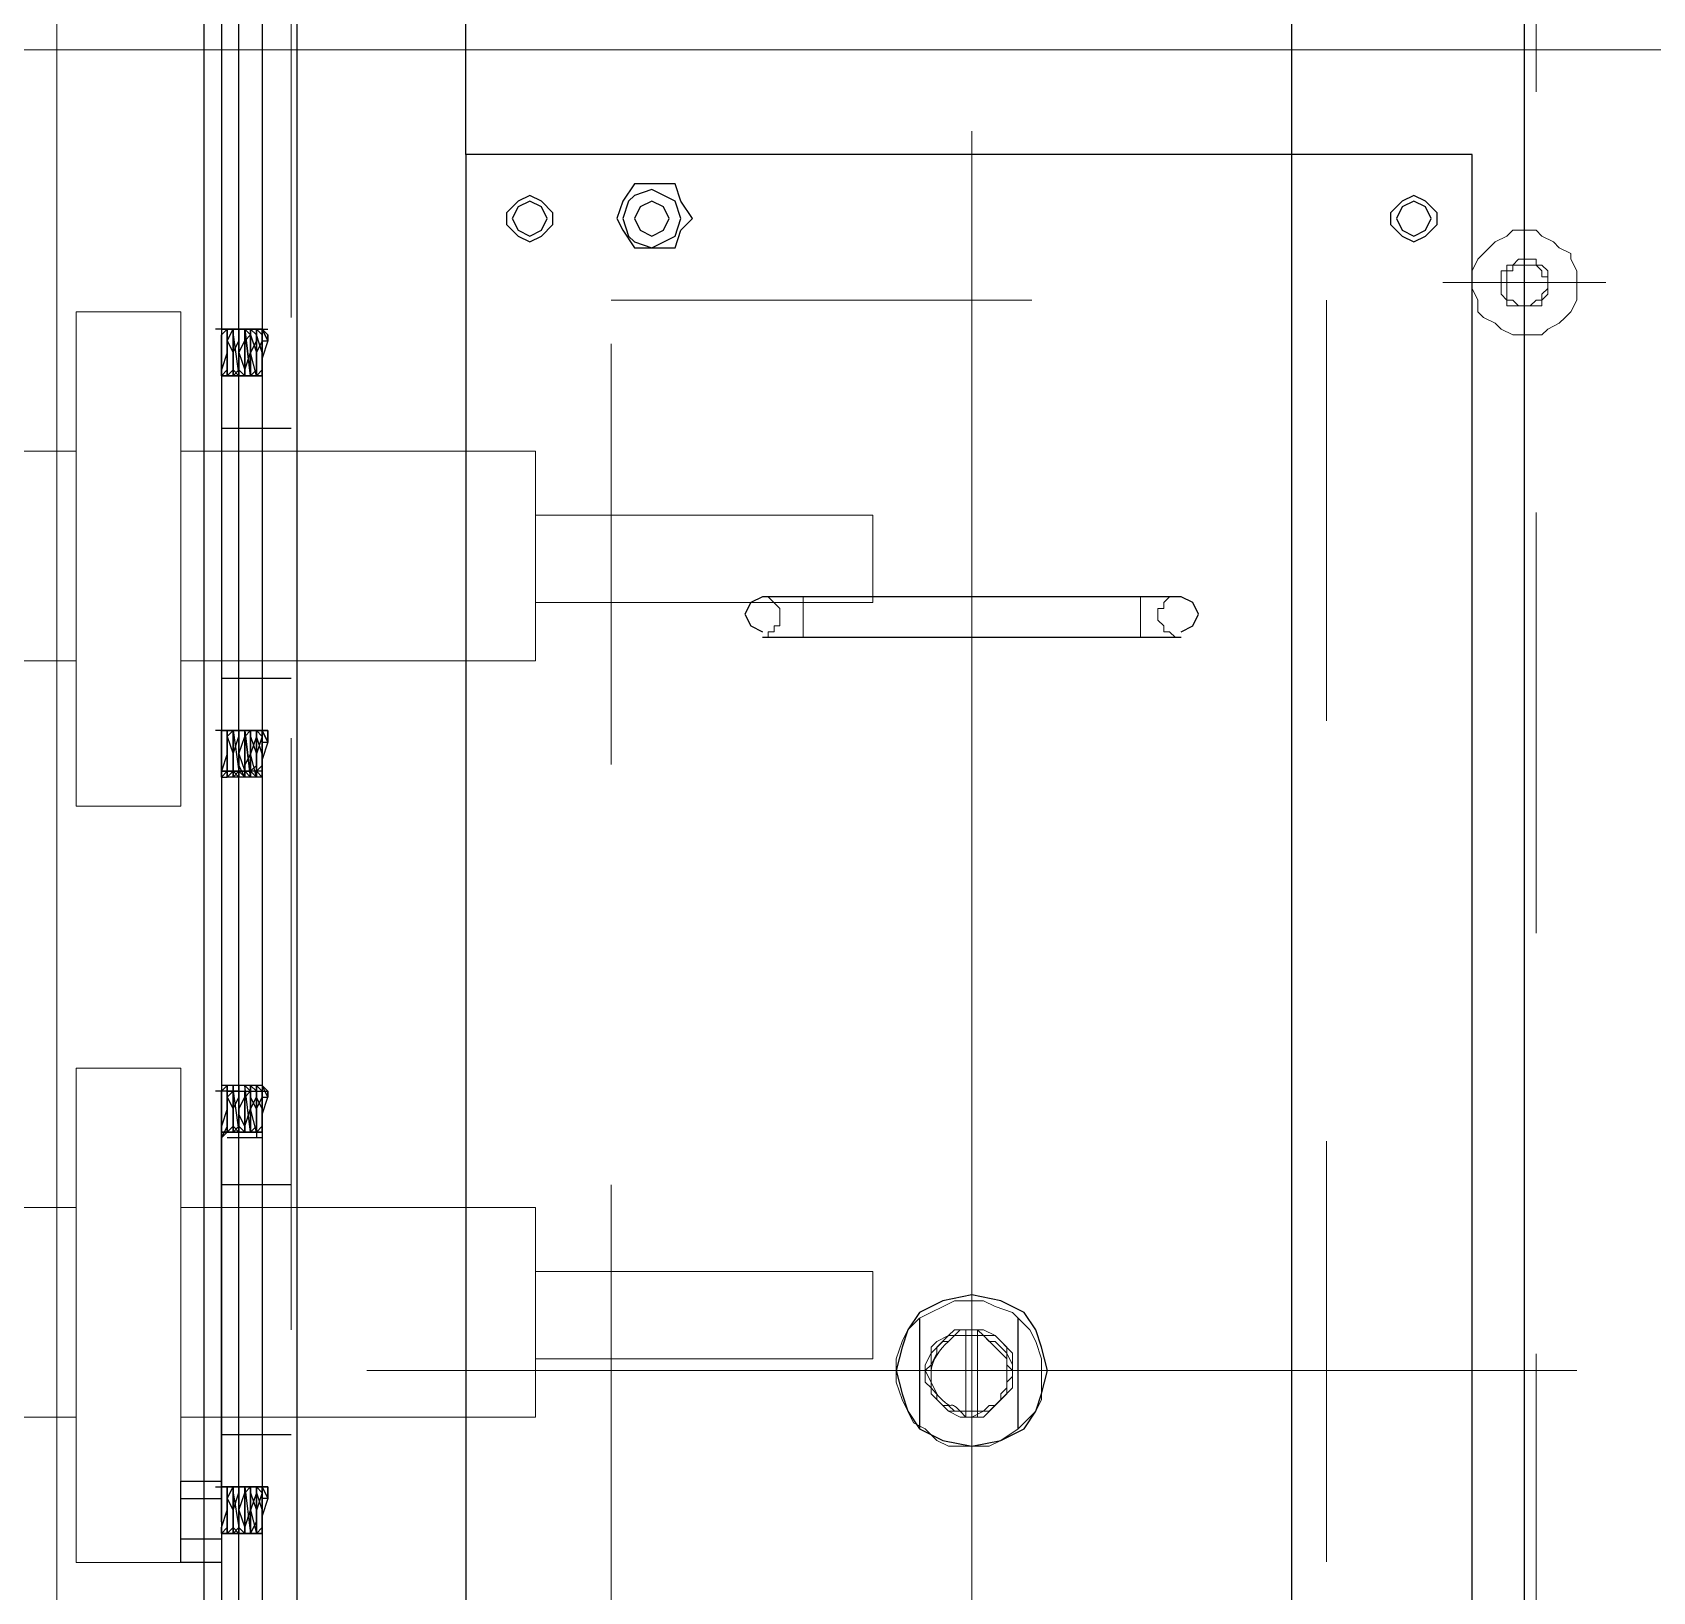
# Model space of a CAD drawing. Header units: metres. Extents: x 531689 to 532245, y 2673919 to 2674172.
# Drawn here: x 532024.2344 to 532024.6197, y 2674039.0135 to 2674039.3842 of the extents above; entities that cross this region are included whole.
import ezdxf

# ---------------------------------------------------------------- set-up
doc = ezdxf.new("R2010")
doc.units = ezdxf.units.M
doc.header["$MEASUREMENT"] = 0
doc.linetypes.add('PDF_IMPORT', pattern=[1, 0.8, -0.2])
doc.layers.add('IDT', color=7, linetype='Continuous')

# ---------------------------------------------------------------- blocks, each defined once
blk = doc.blocks.new('IDT')
at = {"layer": 'IDT', "color": 0, "lineweight": 25}
for p, q in [((16.39739, 14.30905), (16.39739, 9.66028)), ((16.63391, 11.5386), (16.63391, 10.21769)), ((16.64221, 10.21769), (16.64221, 11.5386)), ((16.64774, 11.5386), (16.64774, 10.21769)), ((16.65604, 10.21769), (16.65604, 11.5386)), ((16.65604, 10.21769), (16.65604, 11.5386)), ((16.34207, 11.48881), (16.34207, 10.26749)), ((16.35451, 11.48328), (16.35451, 10.90374)), ((16.5938, 10.90374), (16.5938, 11.48328)), ((16.65189, 10.3325), (16.65189, 11.309)), ((16.65189, 11.12781), (16.65189, 11.23846)), ((16.65189, 11.23846), (16.66157, 11.23846)), ((16.65189, 11.2191), (16.65189, 11.23846)), ((16.66157, 11.23846), (16.66157, 11.2191)), ((16.64221, 11.22601), (16.64221, 11.23154)), ((16.64221, 11.23154), (16.64221, 11.22048)), ((16.64221, 11.22186), (16.64221, 11.23154)), ((16.64221, 11.23154), (16.64221, 11.22048)), ((16.64359, 11.23154), (16.64221, 11.23016)), ((16.64221, 11.22048), (16.64221, 11.23154)), ((16.64221, 11.23154), (16.64221, 11.23016)), ((16.64774, 11.23154), (16.64221, 11.23154)), ((16.64221, 11.23154), (16.64359, 11.23154)), ((16.64221, 11.23154), (16.65051, 11.23154)), ((16.64498, 11.22601), (16.64359, 11.23154)), ((16.64359, 11.23154), (16.64359, 11.22048)), ((16.64359, 11.22601), (16.64359, 11.23154)), ((16.64359, 11.23154), (16.64359, 11.22048)), ((16.64359, 11.22601), (16.64359, 11.23154)), ((16.64359, 11.23154), (16.64359, 11.22048)), ((16.64498, 11.23154), (16.64359, 11.22878)), ((16.64359, 11.22048), (16.64359, 11.23154)), ((16.64359, 11.23154), (16.64498, 11.23154)), ((16.64359, 11.23016), (16.64359, 11.23154)), ((16.64359, 11.23154), (16.64498, 11.23154)), ((16.64636, 11.22048), (16.64498, 11.23154)), ((16.64498, 11.23154), (16.64498, 11.22048)), ((16.64636, 11.22048), (16.64498, 11.23154)), ((16.64498, 11.23154), (16.64498, 11.22048)), ((16.64498, 11.22601), (16.64498, 11.23154)), ((16.64498, 11.23154), (16.64498, 11.22048)), ((16.64498, 11.22048), (16.64498, 11.23154)), ((16.64498, 11.23016), (16.64498, 11.23154)), ((16.64498, 11.23154), (16.64636, 11.23154)), ((16.64498, 11.23154), (16.64636, 11.23154)), ((16.64774, 11.23016), (16.64636, 11.23154)), ((16.64636, 11.23154), (16.64636, 11.22048)), ((16.64636, 11.23016), (16.64636, 11.23154)), ((16.64636, 11.23154), (16.64636, 11.22048)), ((16.64636, 11.22186), (16.64636, 11.23154)), ((16.64636, 11.23154), (16.64636, 11.22186)), ((16.64636, 11.22186), (16.64636, 11.23154)), ((16.64636, 11.23154), (16.64636, 11.23016)), ((16.64636, 11.23016), (16.64636, 11.23154)), ((16.64636, 11.23154), (16.64774, 11.23154)), ((16.64636, 11.23154), (16.64774, 11.23154)), ((16.64912, 11.23154), (16.64774, 11.23016)), ((16.64912, 11.23016), (16.64774, 11.23154)), ((16.64774, 11.23154), (16.64774, 11.22048)), ((16.64774, 11.23016), (16.64774, 11.23154)), ((16.64774, 11.23154), (16.64774, 11.23016)), ((16.64774, 11.22048), (16.64774, 11.23154)), ((16.64774, 11.23154), (16.64774, 11.22601)), ((16.65051, 11.23154), (16.64774, 11.23154)), ((16.64774, 11.23154), (16.64912, 11.23154)), ((16.64912, 11.22601), (16.64912, 11.23154)), ((16.64912, 11.23154), (16.64912, 11.22048)), ((16.65051, 11.23154), (16.64912, 11.23016)), ((16.64912, 11.22048), (16.64912, 11.23154)), ((16.64912, 11.23016), (16.64912, 11.23154)), ((16.64912, 11.23154), (16.64912, 11.22048)), ((16.64912, 11.22048), (16.64912, 11.23154)), ((16.64912, 11.23154), (16.64912, 11.22601)), ((16.65051, 11.23154), (16.64912, 11.23154)), ((16.64912, 11.23154), (16.65051, 11.23154)), ((16.65051, 11.23016), (16.65189, 11.23154)), ((16.65189, 11.23154), (16.65051, 11.23154)), ((16.65051, 11.23154), (16.65189, 11.23154)), ((16.65189, 11.23154), (16.65051, 11.23016)), ((16.65051, 11.22048), (16.65051, 11.23154)), ((16.65051, 11.23154), (16.65051, 11.22048)), ((16.65051, 11.22048), (16.65051, 11.23154)), ((16.65051, 11.22048), (16.65051, 11.23154)), ((16.65051, 11.23154), (16.65051, 11.22324)), ((16.65051, 11.23154), (16.65189, 11.23154)), ((16.65189, 11.23154), (16.65051, 11.23154)), ((16.65189, 11.23293), (16.66157, 11.23293)), ((16.65189, 11.22324), (16.65189, 11.23293)), ((16.65189, 11.22048), (16.65189, 11.23154)), ((16.65189, 11.23154), (16.65189, 11.23016)), ((16.66157, 11.23293), (16.66157, 11.22324)), ((16.64083, 11.22324), (16.64221, 11.22739)), ((16.64221, 11.22739), (16.64221, 11.23016)), ((16.64221, 11.23016), (16.64221, 11.22048)), ((16.64221, 11.23016), (16.64221, 11.22048)), ((16.64359, 11.22878), (16.64359, 11.22048)), ((16.64636, 11.23016), (16.64498, 11.22601)), ((16.64774, 11.22601), (16.64636, 11.23016)), ((16.64774, 11.23016), (16.64774, 11.22048)), ((16.64774, 11.22048), (16.64774, 11.23016)), ((16.64912, 11.22186), (16.64774, 11.23016)), ((16.64774, 11.23016), (16.64774, 11.22048)), ((16.64912, 11.23016), (16.64912, 11.22048)), ((16.64912, 11.22048), (16.64912, 11.23016)), ((16.65051, 11.23016), (16.65051, 11.22048)), ((16.65189, 11.23016), (16.65051, 11.22601)), ((16.65189, 11.22878), (16.65189, 11.12781)), ((16.64221, 11.22048), (16.64083, 11.22324)), ((16.64083, 11.22324), (16.64221, 11.22324)), ((16.64221, 11.22048), (16.64083, 11.22324)), ((16.64083, 11.22324), (16.64083, 11.22048)), ((16.64083, 11.22048), (16.64083, 11.22324)), ((16.64359, 11.22186), (16.64221, 11.22601)), ((16.64221, 11.22186), (16.64359, 11.22601)), ((16.64498, 11.22186), (16.64359, 11.22601)), ((16.64359, 11.22186), (16.64498, 11.22601)), ((16.64498, 11.22048), (16.64498, 11.22601)), ((16.64498, 11.22601), (16.64498, 11.22048)), ((16.64774, 11.22601), (16.64636, 11.22186)), ((16.64774, 11.22048), (16.64774, 11.22601)), ((16.64912, 11.22601), (16.64774, 11.22186)), ((16.65051, 11.22324), (16.64912, 11.22601)), ((16.65051, 11.22324), (16.64912, 11.22048)), ((16.65051, 11.22601), (16.65051, 11.22048)), ((16.65051, 11.22048), (16.65051, 11.22324)), ((16.66157, 11.22324), (16.65189, 11.22324)), ((16.64636, 11.22048), (16.64083, 11.22048)), ((16.64083, 11.22048), (16.64221, 11.22048)), ((16.64359, 11.22048), (16.64221, 11.22186)), ((16.64221, 11.22048), (16.64221, 11.22186)), ((16.64221, 11.22048), (16.64636, 11.22048)), ((16.64359, 11.22048), (16.64221, 11.22048)), ((16.64221, 11.22048), (16.64359, 11.22048)), ((16.64359, 11.22048), (16.64221, 11.22048)), ((16.64359, 11.22048), (16.64359, 11.22186)), ((16.64359, 11.22048), (16.64359, 11.22186)), ((16.64498, 11.22048), (16.64359, 11.22048)), ((16.64359, 11.22048), (16.64498, 11.22048)), ((16.64498, 11.22048), (16.64359, 11.22048)), ((16.64498, 11.22048), (16.64498, 11.22186)), ((16.64498, 11.22048), (16.64636, 11.22186)), ((16.64636, 11.22048), (16.64498, 11.22048)), ((16.64498, 11.22048), (16.64636, 11.22048)), ((16.64636, 11.22048), (16.64498, 11.22048)), ((16.64636, 11.22186), (16.64636, 11.22048)), ((16.64774, 11.22048), (16.64636, 11.22048)), ((16.64636, 11.22048), (16.64774, 11.22048)), ((16.65051, 11.22048), (16.64636, 11.22048)), ((16.64774, 11.22186), (16.64774, 11.22048)), ((16.64912, 11.22048), (16.64774, 11.22048)), ((16.64774, 11.22048), (16.64912, 11.22048)), ((16.64912, 11.22048), (16.64774, 11.22048)), ((16.64774, 11.22048), (16.64912, 11.22048)), ((16.64912, 11.22048), (16.65051, 11.22048)), ((16.64912, 11.22048), (16.65051, 11.22048)), ((16.65051, 11.22048), (16.64912, 11.22048)), ((16.64912, 11.22048), (16.65051, 11.22048)), ((16.65051, 11.22048), (16.65189, 11.22048)), ((16.65189, 11.22048), (16.65051, 11.22048)), ((16.65051, 11.22048), (16.65189, 11.22048)), ((16.65189, 11.22048), (16.65051, 11.22048)), ((16.65327, 11.22048), (16.65189, 11.22048)), ((16.66157, 11.2191), (16.65189, 11.2191)), ((16.46655, 11.20941), (16.46102, 11.20665)), ((16.47346, 11.2108), (16.46655, 11.20941)), ((16.48038, 11.20941), (16.47346, 11.2108)), ((16.48591, 11.20665), (16.48038, 11.20941)), ((16.65189, 11.20803), (16.63529, 11.20803)), ((16.46102, 11.20665), (16.45825, 11.2025)), ((16.4624, 11.20665), (16.4624, 11.18037)), ((16.48591, 11.18037), (16.48591, 11.20665)), ((16.48868, 11.2025), (16.48591, 11.20665)), ((16.45825, 11.2025), (16.45687, 11.19835)), ((16.49006, 11.19835), (16.48868, 11.2025)), ((16.45687, 11.19835), (16.45548, 11.19282)), ((16.49145, 11.19282), (16.49006, 11.19835)), ((16.45548, 11.19282), (16.45687, 11.18728)), ((16.49006, 11.18728), (16.49145, 11.19282)), ((16.45687, 11.18728), (16.45825, 11.18313)), ((16.48868, 11.18313), (16.49006, 11.18728)), ((16.45825, 11.18313), (16.46102, 11.17898)), ((16.48591, 11.17898), (16.48868, 11.18313)), ((16.46102, 11.17898), (16.46655, 11.17622)), ((16.48038, 11.17622), (16.48591, 11.17898)), ((16.46655, 11.17622), (16.47346, 11.17483)), ((16.47346, 11.17483), (16.48038, 11.17622)), ((16.65189, 11.14855), (16.63529, 11.14855)), ((16.64221, 11.13749), (16.64359, 11.13749)), ((16.64221, 11.12504), (16.64221, 11.13611)), ((16.64221, 11.13611), (16.64221, 11.13057)), ((16.64359, 11.13611), (16.64221, 11.13472)), ((16.64221, 11.12642), (16.64221, 11.13611)), ((16.64221, 11.13611), (16.64359, 11.13611)), ((16.64221, 11.13472), (16.64221, 11.13611)), ((16.64221, 11.13611), (16.64221, 11.13196)), ((16.64221, 11.12504), (16.64221, 11.13611)), ((16.64221, 11.13611), (16.64221, 11.12642)), ((16.64774, 11.13611), (16.64221, 11.13611)), ((16.64221, 11.13611), (16.65051, 11.13611)), ((16.64221, 11.13472), (16.64221, 11.12642)), ((16.64221, 11.12642), (16.64221, 11.13472)), ((16.64359, 11.12504), (16.64359, 11.13749)), ((16.64359, 11.13749), (16.64498, 11.13749)), ((16.64359, 11.12504), (16.64359, 11.13611)), ((16.64359, 11.13611), (16.64498, 11.13057)), ((16.64498, 11.13611), (16.64359, 11.13472)), ((16.64359, 11.12642), (16.64359, 11.13611)), ((16.64359, 11.13611), (16.64498, 11.13611)), ((16.64498, 11.13611), (16.64359, 11.13611)), ((16.64359, 11.13611), (16.64359, 11.13057)), ((16.64359, 11.12642), (16.64359, 11.13611)), ((16.64359, 11.13611), (16.64359, 11.13057)), ((16.64359, 11.13472), (16.64359, 11.12642)), ((16.64498, 11.13749), (16.64636, 11.13749)), ((16.64498, 11.12504), (16.64498, 11.13611)), ((16.64498, 11.13611), (16.64636, 11.12504)), ((16.64498, 11.12642), (16.64498, 11.13611)), ((16.64498, 11.12504), (16.64498, 11.13611)), ((16.64498, 11.13611), (16.64636, 11.12504)), ((16.64498, 11.12642), (16.64498, 11.13611)), ((16.64498, 11.13611), (16.64498, 11.13057)), ((16.64636, 11.13611), (16.64498, 11.13611)), ((16.64498, 11.13611), (16.64636, 11.13611)), ((16.64636, 11.13472), (16.64498, 11.13057)), ((16.64636, 11.13749), (16.64774, 11.13749)), ((16.64636, 11.12504), (16.64636, 11.13611)), ((16.64636, 11.13611), (16.64774, 11.13472)), ((16.64636, 11.12642), (16.64636, 11.13611)), ((16.64636, 11.13611), (16.64636, 11.13472)), ((16.64636, 11.12504), (16.64636, 11.13611)), ((16.64636, 11.13611), (16.64636, 11.13472)), ((16.64636, 11.12642), (16.64636, 11.13611)), ((16.64636, 11.13611), (16.64636, 11.12781)), ((16.64774, 11.13611), (16.64636, 11.13611)), ((16.64636, 11.13611), (16.64774, 11.13611)), ((16.64636, 11.13472), (16.64774, 11.13196)), ((16.64774, 11.13749), (16.65051, 11.13749)), ((16.64774, 11.13472), (16.64912, 11.13611)), ((16.64774, 11.12642), (16.64774, 11.13611)), ((16.64774, 11.13611), (16.64774, 11.13057)), ((16.64774, 11.12504), (16.64774, 11.13611)), ((16.64774, 11.13611), (16.64912, 11.13472)), ((16.64912, 11.12642), (16.64774, 11.13611)), ((16.64774, 11.13611), (16.64774, 11.12642)), ((16.64774, 11.13611), (16.64912, 11.13611)), ((16.64912, 11.13611), (16.64774, 11.13611)), ((16.64774, 11.13472), (16.64774, 11.12504)), ((16.64774, 11.12504), (16.64774, 11.13472)), ((16.64912, 11.13611), (16.64912, 11.12504)), ((16.64912, 11.13472), (16.65051, 11.13611)), ((16.64912, 11.12642), (16.64912, 11.13611)), ((16.64912, 11.13611), (16.64912, 11.13057)), ((16.64912, 11.12504), (16.64912, 11.13611)), ((16.64912, 11.13611), (16.65051, 11.13611)), ((16.64912, 11.13057), (16.64912, 11.13611)), ((16.64912, 11.13611), (16.64912, 11.12642)), ((16.65051, 11.13611), (16.64912, 11.13611)), ((16.64912, 11.13611), (16.65051, 11.13611)), ((16.64912, 11.12504), (16.64912, 11.13472)), ((16.64912, 11.13472), (16.64912, 11.12504)), ((16.65051, 11.13472), (16.65189, 11.13749)), ((16.65189, 11.13749), (16.65051, 11.13611)), ((16.65051, 11.13611), (16.65051, 11.12504)), ((16.65051, 11.12642), (16.65051, 11.13611)), ((16.65051, 11.13611), (16.65051, 11.12781)), ((16.65051, 11.13611), (16.65189, 11.13611)), ((16.65189, 11.13611), (16.65051, 11.13611)), ((16.65051, 11.13611), (16.65189, 11.13611)), ((16.65189, 11.13611), (16.65051, 11.13611)), ((16.65051, 11.13611), (16.65051, 11.12504)), ((16.65051, 11.13611), (16.65051, 11.12642)), ((16.65051, 11.13057), (16.65189, 11.13472)), ((16.65051, 11.12504), (16.65051, 11.13472)), ((16.65189, 11.13472), (16.65189, 11.13749)), ((16.65189, 11.13749), (16.65189, 11.13611)), ((16.65189, 11.13611), (16.65189, 11.12642)), ((16.64221, 11.13196), (16.64083, 11.12781)), ((16.64221, 11.13057), (16.64359, 11.12781)), ((16.64359, 11.13057), (16.64221, 11.12781)), ((16.64359, 11.13057), (16.64498, 11.12781)), ((16.64498, 11.13057), (16.64359, 11.12781)), ((16.64498, 11.13057), (16.64498, 11.12504)), ((16.64498, 11.13057), (16.64498, 11.12642)), ((16.64774, 11.13057), (16.64636, 11.12781)), ((16.64774, 11.13196), (16.64774, 11.12504)), ((16.64912, 11.13057), (16.64774, 11.12781)), ((16.65051, 11.12781), (16.64912, 11.13057)), ((16.65051, 11.12504), (16.65051, 11.13057)), ((16.64221, 11.12781), (16.64083, 11.12781)), ((16.64083, 11.12781), (16.64221, 11.12504)), ((16.64083, 11.12781), (16.64083, 11.12642)), ((16.64083, 11.12642), (16.64083, 11.12781)), ((16.64083, 11.12781), (16.64221, 11.12504)), ((16.64221, 11.12642), (16.64083, 11.12642)), ((16.64083, 11.12642), (16.64221, 11.12504)), ((16.64221, 11.12781), (16.64221, 11.12642)), ((16.64359, 11.12642), (16.64221, 11.12642)), ((16.64221, 11.12504), (16.64221, 11.12642)), ((16.64221, 11.12642), (16.64359, 11.12504)), ((16.64221, 11.12642), (16.64359, 11.12504)), ((16.64636, 11.12642), (16.64221, 11.12642)), ((16.64359, 11.12781), (16.64359, 11.12504)), ((16.64359, 11.12781), (16.64359, 11.12642)), ((16.64498, 11.12642), (16.64359, 11.12642)), ((16.64359, 11.12504), (16.64359, 11.12642)), ((16.64359, 11.12642), (16.64498, 11.12504)), ((16.64498, 11.12781), (16.64498, 11.12504)), ((16.64636, 11.12781), (16.64498, 11.12642)), ((16.64636, 11.12642), (16.64498, 11.12642)), ((16.64498, 11.12504), (16.64498, 11.12642)), ((16.64498, 11.12642), (16.64636, 11.12504)), ((16.64636, 11.12781), (16.64636, 11.12642)), ((16.65051, 11.12642), (16.64636, 11.12642)), ((16.64636, 11.12504), (16.64636, 11.12642)), ((16.64774, 11.12781), (16.64774, 11.12642)), ((16.64774, 11.12642), (16.64912, 11.12642)), ((16.64774, 11.12504), (16.64774, 11.12642)), ((16.64774, 11.12642), (16.64774, 11.12504)), ((16.65051, 11.12781), (16.64912, 11.12642)), ((16.64912, 11.12642), (16.65051, 11.12642)), ((16.64912, 11.12504), (16.64912, 11.12642)), ((16.64912, 11.12642), (16.64912, 11.12504)), ((16.65051, 11.12642), (16.65051, 11.12781)), ((16.65189, 11.12642), (16.65051, 11.12504)), ((16.65051, 11.12504), (16.65051, 11.12642)), ((16.65051, 11.12642), (16.65189, 11.12642)), ((16.65189, 11.12642), (16.65327, 11.12642)), ((16.64221, 11.12504), (16.64359, 11.12504)), ((16.64359, 11.12504), (16.64498, 11.12504)), ((16.64498, 11.12504), (16.64636, 11.12504)), ((16.64636, 11.12504), (16.64774, 11.12504)), ((16.64774, 11.12504), (16.64912, 11.12504)), ((16.64912, 11.12504), (16.65051, 11.12504)), ((16.65051, 11.12504), (16.65189, 11.12504)), ((16.64221, 11.04205), (16.64221, 11.05173)), ((16.64221, 11.05173), (16.64221, 11.04067)), ((16.64221, 11.04067), (16.64221, 11.05173)), ((16.64221, 11.05173), (16.64221, 11.0462)), ((16.64221, 11.05035), (16.64221, 11.05173)), ((16.64221, 11.05173), (16.64359, 11.05035)), ((16.64221, 11.05173), (16.64359, 11.05173)), ((16.64221, 11.04758), (16.64221, 11.05035)), ((16.64221, 11.05035), (16.64221, 11.04067)), ((16.64359, 11.05035), (16.64221, 11.04897)), ((16.64221, 11.04067), (16.64221, 11.05035)), ((16.64221, 11.05035), (16.65051, 11.05035)), ((16.64359, 11.0462), (16.64359, 11.05173)), ((16.64359, 11.05173), (16.64359, 11.04067)), ((16.64359, 11.04067), (16.64359, 11.05173)), ((16.64359, 11.05173), (16.64498, 11.0462)), ((16.64498, 11.05035), (16.64359, 11.05173)), ((16.64359, 11.05173), (16.64359, 11.05035)), ((16.64359, 11.05173), (16.64498, 11.05173)), ((16.64359, 11.0462), (16.64359, 11.05035)), ((16.64359, 11.05035), (16.64359, 11.04067)), ((16.64498, 11.05035), (16.64359, 11.04897)), ((16.64359, 11.04067), (16.64359, 11.05035)), ((16.64359, 11.05035), (16.64498, 11.05035)), ((16.64636, 11.04067), (16.64498, 11.05173)), ((16.64498, 11.05173), (16.64498, 11.04067)), ((16.64498, 11.04067), (16.64498, 11.05173)), ((16.64498, 11.05173), (16.64636, 11.04067)), ((16.64498, 11.05035), (16.64498, 11.05173)), ((16.64498, 11.05173), (16.64636, 11.05035)), ((16.64498, 11.05173), (16.64636, 11.05173)), ((16.64498, 11.0462), (16.64498, 11.05035)), ((16.64498, 11.05035), (16.64498, 11.04067)), ((16.64498, 11.04067), (16.64498, 11.05035)), ((16.64636, 11.05035), (16.64498, 11.05035)), ((16.64636, 11.05035), (16.64636, 11.05173)), ((16.64636, 11.05173), (16.64636, 11.04067)), ((16.64636, 11.04067), (16.64636, 11.05173)), ((16.64636, 11.05173), (16.64774, 11.04897)), ((16.64636, 11.05035), (16.64636, 11.05173)), ((16.64636, 11.05173), (16.64774, 11.05035)), ((16.64636, 11.05173), (16.64774, 11.05173)), ((16.64774, 11.0462), (16.64636, 11.05035)), ((16.64636, 11.04205), (16.64636, 11.05035)), ((16.64636, 11.05035), (16.64636, 11.04067)), ((16.64636, 11.04067), (16.64636, 11.05035)), ((16.64636, 11.05035), (16.64636, 11.04897)), ((16.64774, 11.05035), (16.64636, 11.05035)), ((16.64912, 11.05035), (16.64774, 11.05173)), ((16.64774, 11.05173), (16.64774, 11.04067)), ((16.64774, 11.05035), (16.64912, 11.05173)), ((16.64774, 11.05035), (16.64774, 11.05173)), ((16.64774, 11.05173), (16.65051, 11.05173)), ((16.64774, 11.04067), (16.64774, 11.05035)), ((16.64912, 11.04067), (16.64774, 11.05035)), ((16.64774, 11.05035), (16.64774, 11.04067)), ((16.64774, 11.04067), (16.64774, 11.05035)), ((16.64774, 11.05035), (16.64774, 11.0462)), ((16.64912, 11.05035), (16.64774, 11.05035)), ((16.64912, 11.05173), (16.64912, 11.05035)), ((16.64912, 11.05035), (16.64912, 11.05173)), ((16.64912, 11.05173), (16.64912, 11.04067)), ((16.64912, 11.05173), (16.64912, 11.04067)), ((16.64912, 11.05035), (16.65051, 11.05173)), ((16.64912, 11.04067), (16.64912, 11.05035)), ((16.64912, 11.04067), (16.64912, 11.05035)), ((16.64912, 11.0462), (16.64912, 11.05035)), ((16.64912, 11.05035), (16.64912, 11.04067)), ((16.64912, 11.04067), (16.64912, 11.05035)), ((16.64912, 11.05035), (16.64912, 11.0462)), ((16.65051, 11.05035), (16.64912, 11.05035)), ((16.65051, 11.05173), (16.65051, 11.04067)), ((16.65189, 11.05173), (16.65051, 11.05173)), ((16.65051, 11.05173), (16.65051, 11.05035)), ((16.65051, 11.05035), (16.65051, 11.05173)), ((16.65051, 11.05173), (16.65051, 11.04067)), ((16.65051, 11.05035), (16.65189, 11.05173)), ((16.65189, 11.05173), (16.65051, 11.05035)), ((16.65051, 11.0462), (16.65189, 11.05035)), ((16.65051, 11.05035), (16.65051, 11.04067)), ((16.65051, 11.04067), (16.65051, 11.05035)), ((16.65051, 11.05035), (16.65051, 11.04205)), ((16.65189, 11.05035), (16.65051, 11.05035)), ((16.65051, 11.04067), (16.65051, 11.05035)), ((16.65051, 11.05035), (16.65189, 11.05035)), ((16.65189, 11.05035), (16.65189, 11.05173)), ((16.65189, 11.05173), (16.65189, 11.05035)), ((16.65189, 11.05035), (16.65189, 11.04067)), ((16.64083, 11.04344), (16.64221, 11.04758)), ((16.64221, 11.04897), (16.64221, 11.04067)), ((16.64221, 11.04205), (16.64359, 11.0462)), ((16.64221, 11.0462), (16.64359, 11.04205)), ((16.64359, 11.04897), (16.64359, 11.04067)), ((16.64498, 11.04205), (16.64359, 11.0462)), ((16.64359, 11.04205), (16.64498, 11.0462)), ((16.64636, 11.04897), (16.64498, 11.0462)), ((16.64498, 11.0462), (16.64498, 11.04067)), ((16.64498, 11.0462), (16.64498, 11.04067)), ((16.64774, 11.0462), (16.64636, 11.04205)), ((16.64774, 11.04897), (16.64774, 11.04067)), ((16.64774, 11.04067), (16.64774, 11.0462)), ((16.64912, 11.0462), (16.64774, 11.04205)), ((16.65051, 11.04205), (16.64912, 11.0462)), ((16.65051, 11.04067), (16.65051, 11.0462)), ((16.65189, 10.948), (16.65189, 11.04897)), ((16.64221, 11.04067), (16.64083, 11.04344)), ((16.64083, 11.04344), (16.64083, 11.04067)), ((16.64083, 11.04067), (16.64083, 11.04344)), ((16.64221, 11.04344), (16.64083, 11.04344)), ((16.64083, 11.04344), (16.64221, 11.04067)), ((16.64359, 11.04067), (16.64221, 11.04205)), ((16.64221, 11.04067), (16.64221, 11.04205)), ((16.64359, 11.04067), (16.64359, 11.04205)), ((16.64359, 11.04205), (16.64359, 11.04067)), ((16.64498, 11.04067), (16.64498, 11.04205)), ((16.64498, 11.04067), (16.64636, 11.04205)), ((16.64636, 11.04205), (16.64636, 11.04067)), ((16.64774, 11.04205), (16.64774, 11.04067)), ((16.65051, 11.04205), (16.64912, 11.04067)), ((16.65051, 11.04067), (16.65051, 11.04205)), ((16.64636, 11.04067), (16.64083, 11.04067)), ((16.64083, 11.04067), (16.64221, 11.04067)), ((16.64221, 11.04067), (16.64636, 11.04067)), ((16.64359, 11.04067), (16.64221, 11.04067)), ((16.64221, 11.04067), (16.64359, 11.04067)), ((16.64359, 11.04067), (16.64221, 11.04067)), ((16.64498, 11.04067), (16.64359, 11.04067)), ((16.64359, 11.04067), (16.64498, 11.04067)), ((16.64498, 11.04067), (16.64359, 11.04067)), ((16.64636, 11.04067), (16.64498, 11.04067)), ((16.64498, 11.04067), (16.64636, 11.04067)), ((16.64636, 11.04067), (16.64498, 11.04067)), ((16.64774, 11.04067), (16.64636, 11.04067)), ((16.64636, 11.04067), (16.64774, 11.04067)), ((16.65051, 11.04067), (16.64636, 11.04067)), ((16.64774, 11.04067), (16.64912, 11.04067)), ((16.64912, 11.04067), (16.64774, 11.04067)), ((16.64774, 11.04067), (16.64912, 11.04067)), ((16.64774, 11.04067), (16.64912, 11.04067)), ((16.64912, 11.04067), (16.65051, 11.04067)), ((16.65051, 11.04067), (16.64912, 11.04067)), ((16.64912, 11.04067), (16.65051, 11.04067)), ((16.64912, 11.04067), (16.65051, 11.04067)), ((16.65189, 11.04067), (16.65051, 11.04067)), ((16.65051, 11.04067), (16.65189, 11.04067)), ((16.65189, 11.04067), (16.65051, 11.04067)), ((16.65051, 11.04067), (16.65189, 11.04067)), ((16.65189, 11.04067), (16.65327, 11.04067)), ((16.65189, 11.02822), (16.63529, 11.02822)), ((16.42367, 11.01854), (16.43335, 11.01854)), ((16.43335, 11.01854), (16.52326, 11.01854)), ((16.4209, 11.01577), (16.41952, 11.01301)), ((16.42367, 11.01716), (16.4209, 11.01577)), ((16.52602, 11.01577), (16.52326, 11.01716)), ((16.52741, 11.01301), (16.52602, 11.01577)), ((16.41952, 11.01301), (16.4209, 11.01024)), ((16.52602, 11.01024), (16.52741, 11.01301)), ((16.4209, 11.01024), (16.42367, 11.00886)), ((16.42367, 11.00886), (16.51358, 11.00886)), ((16.51358, 11.00886), (16.52326, 11.00886)), ((16.52326, 11.00886), (16.52602, 11.01024)), ((16.65189, 10.96875), (16.63529, 10.96875)), ((16.64221, 10.94661), (16.64221, 10.9563)), ((16.64221, 10.9563), (16.64221, 10.94523)), ((16.64221, 10.94523), (16.64221, 10.9563)), ((16.64221, 10.9563), (16.64221, 10.95076)), ((16.64359, 10.9563), (16.64221, 10.95491)), ((16.64221, 10.94523), (16.64221, 10.9563)), ((16.64221, 10.9563), (16.64221, 10.95491)), ((16.64774, 10.9563), (16.64221, 10.9563)), ((16.64221, 10.9563), (16.64359, 10.9563)), ((16.65051, 10.9563), (16.64221, 10.9563)), ((16.64221, 10.95215), (16.64221, 10.95491)), ((16.64221, 10.95491), (16.64221, 10.94661)), ((16.64221, 10.95491), (16.64221, 10.94661)), ((16.64359, 10.95076), (16.64359, 10.9563)), ((16.64359, 10.9563), (16.64359, 10.94523)), ((16.64359, 10.95076), (16.64359, 10.9563)), ((16.64359, 10.9563), (16.64359, 10.94661)), ((16.64359, 10.94523), (16.64359, 10.9563)), ((16.64359, 10.9563), (16.64498, 10.95076)), ((16.64498, 10.9563), (16.64359, 10.95491)), ((16.64359, 10.94661), (16.64359, 10.9563)), ((16.64359, 10.9563), (16.64498, 10.9563)), ((16.64359, 10.95491), (16.64359, 10.9563)), ((16.64359, 10.9563), (16.64498, 10.9563)), ((16.64359, 10.95491), (16.64359, 10.94661)), ((16.64636, 10.94523), (16.64498, 10.9563)), ((16.64498, 10.9563), (16.64498, 10.94523)), ((16.64498, 10.95076), (16.64498, 10.9563)), ((16.64498, 10.9563), (16.64498, 10.94661)), ((16.64498, 10.94523), (16.64498, 10.9563)), ((16.64498, 10.9563), (16.64636, 10.94523)), ((16.64498, 10.94661), (16.64498, 10.9563)), ((16.64498, 10.9563), (16.64498, 10.95491)), ((16.64498, 10.9563), (16.64636, 10.9563)), ((16.64498, 10.9563), (16.64636, 10.9563)), ((16.64636, 10.95491), (16.64498, 10.95076)), ((16.64636, 10.95491), (16.64636, 10.9563)), ((16.64636, 10.9563), (16.64636, 10.94523)), ((16.64636, 10.948), (16.64636, 10.9563)), ((16.64636, 10.9563), (16.64636, 10.94661)), ((16.64636, 10.94523), (16.64636, 10.9563)), ((16.64636, 10.9563), (16.64774, 10.95491)), ((16.64636, 10.94661), (16.64636, 10.9563)), ((16.64636, 10.9563), (16.64636, 10.95491)), ((16.64636, 10.95491), (16.64636, 10.9563)), ((16.64636, 10.9563), (16.64774, 10.9563)), ((16.64636, 10.9563), (16.64774, 10.9563)), ((16.64774, 10.95076), (16.64636, 10.95491)), ((16.64912, 10.94661), (16.64774, 10.9563)), ((16.64774, 10.9563), (16.64774, 10.94661)), ((16.64912, 10.95491), (16.64774, 10.9563)), ((16.64774, 10.9563), (16.64774, 10.94523)), ((16.64774, 10.95491), (16.64912, 10.9563)), ((16.64774, 10.94661), (16.64774, 10.9563)), ((16.64774, 10.9563), (16.64774, 10.95076)), ((16.64774, 10.95491), (16.64774, 10.9563)), ((16.64774, 10.9563), (16.65051, 10.9563)), ((16.64774, 10.9563), (16.64912, 10.9563)), ((16.64774, 10.95491), (16.64774, 10.94523)), ((16.64774, 10.94523), (16.64774, 10.95491)), ((16.64912, 10.95076), (16.64912, 10.9563)), ((16.64912, 10.9563), (16.64912, 10.94661)), ((16.64912, 10.95491), (16.64912, 10.9563)), ((16.64912, 10.9563), (16.64912, 10.94523)), ((16.64912, 10.9563), (16.64912, 10.94523)), ((16.64912, 10.95491), (16.65051, 10.9563)), ((16.64912, 10.94523), (16.64912, 10.9563)), ((16.64912, 10.9563), (16.64912, 10.95076)), ((16.65051, 10.9563), (16.64912, 10.9563)), ((16.64912, 10.9563), (16.65051, 10.9563)), ((16.64912, 10.94523), (16.64912, 10.95491)), ((16.64912, 10.94523), (16.64912, 10.95491)), ((16.65051, 10.95491), (16.65189, 10.9563)), ((16.65189, 10.9563), (16.65051, 10.9563)), ((16.65051, 10.9563), (16.65189, 10.9563)), ((16.65189, 10.9563), (16.65051, 10.95491)), ((16.65051, 10.94523), (16.65051, 10.9563)), ((16.65051, 10.9563), (16.65051, 10.94661)), ((16.65051, 10.9563), (16.65051, 10.94523)), ((16.65051, 10.94661), (16.65051, 10.9563)), ((16.65051, 10.9563), (16.65051, 10.948)), ((16.65051, 10.9563), (16.65189, 10.9563)), ((16.65189, 10.9563), (16.65051, 10.9563)), ((16.65051, 10.95491), (16.65051, 10.94523)), ((16.65051, 10.95076), (16.65189, 10.95491)), ((16.65189, 10.95491), (16.65189, 10.9563)), ((16.65189, 10.9563), (16.65189, 10.94661)), ((16.64083, 10.948), (16.64221, 10.95215)), ((16.64221, 10.948), (16.64359, 10.95076)), ((16.64221, 10.95076), (16.64359, 10.94661)), ((16.64498, 10.94661), (16.64359, 10.95076)), ((16.64359, 10.948), (16.64498, 10.95076)), ((16.64498, 10.95076), (16.64498, 10.94523)), ((16.64498, 10.95076), (16.64498, 10.94661)), ((16.64774, 10.95076), (16.64636, 10.948)), ((16.64774, 10.94523), (16.64774, 10.95076)), ((16.64912, 10.95076), (16.64774, 10.948)), ((16.65051, 10.948), (16.64912, 10.95076)), ((16.65051, 10.94523), (16.65051, 10.95076)), ((16.64221, 10.94523), (16.64083, 10.948)), ((16.64083, 10.948), (16.64083, 10.94661)), ((16.64083, 10.94661), (16.64083, 10.948)), ((16.64221, 10.948), (16.64083, 10.948)), ((16.64083, 10.948), (16.64221, 10.94523)), ((16.64083, 10.94661), (16.64221, 10.94523)), ((16.64221, 10.94523), (16.64083, 10.94523)), ((16.64221, 10.94661), (16.64221, 10.948)), ((16.64359, 10.94523), (16.64221, 10.94661)), ((16.64221, 10.94661), (16.64359, 10.94523)), ((16.64221, 10.94661), (16.64221, 10.94523)), ((16.64636, 10.94523), (16.64221, 10.94523)), ((16.64359, 10.94523), (16.64221, 10.94523)), ((16.64221, 10.94523), (16.64359, 10.94523)), ((16.64359, 10.94661), (16.64359, 10.948)), ((16.64359, 10.94661), (16.64359, 10.94523)), ((16.64359, 10.94523), (16.64359, 10.94661)), ((16.64359, 10.94661), (16.64498, 10.94523)), ((16.64498, 10.94523), (16.64359, 10.94523)), ((16.64359, 10.94523), (16.64498, 10.94523)), ((16.64498, 10.94661), (16.64636, 10.948)), ((16.64498, 10.94523), (16.64498, 10.94661)), ((16.64498, 10.94523), (16.64498, 10.94661)), ((16.64498, 10.94661), (16.64636, 10.94523)), ((16.64636, 10.94523), (16.64498, 10.94523)), ((16.64498, 10.94523), (16.64636, 10.94523)), ((16.64636, 10.948), (16.64636, 10.94661)), ((16.64636, 10.94661), (16.64636, 10.94523)), ((16.65051, 10.94523), (16.64636, 10.94523)), ((16.64636, 10.94523), (16.64774, 10.94523)), ((16.64774, 10.948), (16.64774, 10.94661)), ((16.64774, 10.94661), (16.64774, 10.94523)), ((16.64774, 10.94523), (16.64774, 10.94661)), ((16.64774, 10.94523), (16.64912, 10.94523)), ((16.64774, 10.94523), (16.64912, 10.94523)), ((16.65051, 10.948), (16.64912, 10.94523)), ((16.64912, 10.94523), (16.64912, 10.94661)), ((16.64912, 10.94661), (16.64912, 10.94523)), ((16.64912, 10.94523), (16.65051, 10.94523)), ((16.64912, 10.94523), (16.65051, 10.94523)), ((16.65051, 10.94661), (16.65051, 10.948)), ((16.65189, 10.94661), (16.65051, 10.94523)), ((16.65051, 10.94523), (16.65051, 10.94661)), ((16.65189, 10.94523), (16.65051, 10.94523)), ((16.65051, 10.94523), (16.65189, 10.94523)), ((16.65189, 10.93832), (16.65189, 10.948)), ((16.65189, 10.94523), (16.65327, 10.94523)), ((16.36558, 10.9231), (16.36281, 10.92033)), ((16.36834, 10.92448), (16.36558, 10.9231)), ((16.36834, 10.9231), (16.36558, 10.92172)), ((16.37111, 10.9231), (16.36834, 10.92448)), ((16.37111, 10.92172), (16.36834, 10.9231)), ((16.37388, 10.92033), (16.37111, 10.9231)), ((16.54401, 10.92587), (16.54262, 10.92172)), ((16.54401, 10.9231), (16.54262, 10.91895)), ((16.54954, 10.92587), (16.54401, 10.9231)), ((16.54954, 10.92587), (16.54401, 10.92587)), ((16.54954, 10.9231), (16.54677, 10.92172)), ((16.54954, 10.9231), (16.54677, 10.92172)), ((16.55369, 10.92448), (16.54954, 10.92587)), ((16.55369, 10.92587), (16.54954, 10.92587)), ((16.5523, 10.92172), (16.54954, 10.9231)), ((16.5523, 10.92172), (16.54954, 10.9231)), ((16.55645, 10.92172), (16.55369, 10.92587)), ((16.55507, 10.9231), (16.55369, 10.92448)), ((16.55645, 10.91895), (16.55507, 10.9231)), ((16.57582, 10.9231), (16.57305, 10.92033)), ((16.57858, 10.92448), (16.57582, 10.9231)), ((16.57858, 10.9231), (16.57582, 10.92172)), ((16.58135, 10.9231), (16.57858, 10.92448)), ((16.58135, 10.92172), (16.57858, 10.9231)), ((16.58412, 10.92033), (16.58135, 10.9231)), ((16.36281, 10.92033), (16.36281, 10.91757)), ((16.36558, 10.92172), (16.3642, 10.91895)), ((16.3642, 10.91895), (16.36558, 10.91619)), ((16.37249, 10.91895), (16.37111, 10.92172)), ((16.37111, 10.91619), (16.37249, 10.91895)), ((16.37388, 10.91757), (16.37388, 10.92033)), ((16.54262, 10.92172), (16.53986, 10.91895)), ((16.53986, 10.91895), (16.54262, 10.9148)), ((16.54262, 10.91895), (16.54401, 10.9148)), ((16.54677, 10.92172), (16.54539, 10.91895)), ((16.54677, 10.92172), (16.54539, 10.91895)), ((16.54539, 10.91895), (16.54677, 10.91619)), ((16.54539, 10.91895), (16.54677, 10.91619)), ((16.55369, 10.91895), (16.5523, 10.92172)), ((16.55369, 10.91895), (16.5523, 10.92172)), ((16.5523, 10.91619), (16.55369, 10.91895)), ((16.5523, 10.91619), (16.55369, 10.91895)), ((16.55507, 10.9148), (16.55645, 10.91895)), ((16.55784, 10.91895), (16.55645, 10.92172)), ((16.55645, 10.9148), (16.55784, 10.91895)), ((16.57305, 10.92033), (16.57305, 10.91757)), ((16.57582, 10.92172), (16.57443, 10.91895)), ((16.57443, 10.91895), (16.57582, 10.91619)), ((16.58273, 10.91895), (16.58135, 10.92172)), ((16.58135, 10.91619), (16.58273, 10.91895)), ((16.58412, 10.91757), (16.58412, 10.92033)), ((16.36281, 10.91757), (16.36558, 10.9148)), ((16.36558, 10.91619), (16.36834, 10.9148)), ((16.36558, 10.9148), (16.36834, 10.91342)), ((16.36834, 10.9148), (16.37111, 10.91619)), ((16.36834, 10.91342), (16.37111, 10.9148)), ((16.37111, 10.9148), (16.37388, 10.91757)), ((16.54262, 10.9148), (16.54401, 10.91065)), ((16.54401, 10.9148), (16.54954, 10.91204)), ((16.54677, 10.91619), (16.54954, 10.9148)), ((16.54677, 10.91619), (16.54954, 10.9148)), ((16.54954, 10.9148), (16.5523, 10.91619)), ((16.54954, 10.9148), (16.5523, 10.91619)), ((16.55369, 10.91342), (16.55507, 10.9148)), ((16.55369, 10.91065), (16.55645, 10.9148)), ((16.57305, 10.91757), (16.57582, 10.9148)), ((16.57582, 10.91619), (16.57858, 10.9148)), ((16.57582, 10.9148), (16.57858, 10.91342)), ((16.57858, 10.9148), (16.58135, 10.91619)), ((16.57858, 10.91342), (16.58135, 10.9148)), ((16.58135, 10.9148), (16.58412, 10.91757)), ((16.54401, 10.91065), (16.54954, 10.91065)), ((16.54954, 10.91204), (16.55369, 10.91342)), ((16.54954, 10.91065), (16.55369, 10.91065)), ((16.35451, 10.90374), (16.5938, 10.90374)), ((16.35451, 10.90374), (16.5938, 10.90374)), ((16.5938, 10.90374), (16.5938, 10.85394))]:
    blk.add_line(p, q, dxfattribs=at)
at = {"layer": 'IDT', "color": 0, "linetype": 'PDF_IMPORT', "lineweight": 13, "ltscale": 0.113333}
blk.add_line((16.34207, 14.25373), (16.34207, 9.71561), dxfattribs=at)
at = {"layer": 'IDT', "color": 0, "lineweight": 0}
blk.add_line((16.69103, 10.36062), (16.69103, 13.10362), dxfattribs=at)
blk.add_line((16.69103, 10.36062), (16.69103, 13.10362), dxfattribs=at)
at = {"layer": 'IDT', "color": 0, "linetype": 'PDF_IMPORT', "lineweight": 13, "ltscale": 0.0425}
blk.add_line((16.3393, 11.48881), (16.3393, 10.26749), dxfattribs=at)
at = {"layer": 'IDT', "color": 0, "lineweight": 13}
for p, q in [((16.47346, 10.8982), (16.47346, 11.4736)), ((16.4624, 11.20665), (16.46655, 11.20941)), ((16.46655, 11.20941), (16.46931, 11.2108)), ((16.46931, 11.2108), (16.479, 11.2108)), ((16.479, 11.2108), (16.48176, 11.20941)), ((16.48176, 11.20941), (16.48453, 11.20665)), ((16.45825, 11.2025), (16.4624, 11.20665)), ((16.46378, 11.19696), (16.4707, 11.20388)), ((16.4707, 11.2025), (16.47346, 11.20388)), ((16.4707, 11.20388), (16.47623, 11.20388)), ((16.47208, 11.20388), (16.47208, 11.18313)), ((16.47346, 11.20388), (16.47485, 11.20388)), ((16.47485, 11.20388), (16.47623, 11.2025)), ((16.47485, 11.20388), (16.47485, 11.18313)), ((16.47623, 11.20388), (16.479, 11.2025)), ((16.48453, 11.20665), (16.4873, 11.20526)), ((16.4873, 11.20526), (16.49006, 11.19973)), ((16.45687, 11.19973), (16.45825, 11.2025)), ((16.45687, 11.19005), (16.45687, 11.19973)), ((16.46378, 11.19696), (16.46931, 11.2025)), ((16.46517, 11.19835), (16.46793, 11.20111)), ((16.46655, 11.19973), (16.46793, 11.20111)), ((16.46655, 11.19835), (16.46655, 11.19973)), ((16.46793, 11.20111), (16.46931, 11.20111)), ((16.46793, 11.20111), (16.46931, 11.20111)), ((16.46931, 11.20111), (16.4707, 11.2025)), ((16.46931, 11.2025), (16.4707, 11.2025)), ((16.46931, 11.20111), (16.4707, 11.2025)), ((16.4707, 11.2025), (16.47623, 11.2025)), ((16.4707, 11.2025), (16.47208, 11.2025)), ((16.47485, 11.2025), (16.47761, 11.2025)), ((16.47623, 11.2025), (16.479, 11.2025)), ((16.47761, 11.2025), (16.479, 11.20111)), ((16.479, 11.2025), (16.48315, 11.19835)), ((16.479, 11.2025), (16.48315, 11.19835)), ((16.479, 11.20111), (16.48038, 11.20111)), ((16.48038, 11.20111), (16.48176, 11.19973)), ((16.48176, 11.19973), (16.48176, 11.19835)), ((16.49006, 11.19973), (16.49145, 11.19558)), ((16.46378, 11.19143), (16.46378, 11.19696)), ((16.46378, 11.18867), (16.46378, 11.19696)), ((16.46517, 11.19696), (16.46655, 11.19835)), ((16.46517, 11.19558), (16.46517, 11.19835)), ((16.46517, 11.19005), (16.46517, 11.19696)), ((16.48176, 11.19835), (16.48315, 11.19558)), ((16.48315, 11.19835), (16.48315, 11.19558)), ((16.48315, 11.19835), (16.48315, 11.19696)), ((16.48315, 11.19696), (16.48315, 11.19282)), ((16.48315, 11.19696), (16.48453, 11.19558)), ((16.32962, 11.19282), (16.61731, 11.19282)), ((16.46378, 11.1942), (16.46517, 11.19558)), ((16.46378, 11.19282), (16.46378, 11.1942)), ((16.46517, 11.19143), (16.46378, 11.19282)), ((16.48315, 11.19558), (16.48453, 11.19282)), ((16.48315, 11.19558), (16.48315, 11.19143)), ((16.48453, 11.19282), (16.48315, 11.19143)), ((16.48453, 11.19558), (16.48453, 11.19143)), ((16.49145, 11.19558), (16.49145, 11.19005)), ((16.45825, 11.1859), (16.45687, 11.19005)), ((16.46517, 11.18867), (16.46378, 11.19143)), ((16.46793, 11.18452), (16.46378, 11.18867)), ((16.46517, 11.18867), (16.46517, 11.19143)), ((16.4707, 11.18452), (16.46517, 11.19005)), ((16.46517, 11.18728), (16.46517, 11.18867)), ((16.46793, 11.1859), (16.46517, 11.18867)), ((16.48315, 11.18867), (16.479, 11.18452)), ((16.48315, 11.19143), (16.48176, 11.18867)), ((16.48176, 11.18867), (16.48176, 11.18728)), ((16.48315, 11.19143), (16.48315, 11.18867)), ((16.48453, 11.19143), (16.48315, 11.18867)), ((16.48315, 11.18867), (16.48315, 11.18728)), ((16.49145, 11.19005), (16.49006, 11.1859)), ((16.45963, 11.18313), (16.45825, 11.1859)), ((16.46793, 11.18452), (16.46517, 11.18728)), ((16.46931, 11.1859), (16.46793, 11.1859)), ((16.4707, 11.18452), (16.46793, 11.18452)), ((16.4707, 11.18313), (16.46793, 11.18452)), ((16.4707, 11.18452), (16.46931, 11.1859)), ((16.47346, 11.18452), (16.4707, 11.18452)), ((16.47208, 11.18313), (16.4707, 11.18452)), ((16.47208, 11.18452), (16.4707, 11.18452)), ((16.47761, 11.18452), (16.47346, 11.18452)), ((16.47761, 11.18452), (16.47485, 11.18452)), ((16.47761, 11.18452), (16.47623, 11.18313)), ((16.479, 11.1859), (16.47761, 11.18452)), ((16.479, 11.1859), (16.47761, 11.18452)), ((16.479, 11.18452), (16.47761, 11.18452)), ((16.479, 11.18452), (16.47761, 11.18313)), ((16.48038, 11.1859), (16.479, 11.1859)), ((16.48176, 11.1859), (16.479, 11.18452)), ((16.48176, 11.18728), (16.48038, 11.1859)), ((16.48315, 11.18728), (16.48176, 11.1859)), ((16.49006, 11.1859), (16.48868, 11.18313)), ((16.46378, 11.17898), (16.45963, 11.18313)), ((16.47346, 11.18313), (16.4707, 11.18313)), ((16.47346, 11.18313), (16.47208, 11.18313)), ((16.47623, 11.18313), (16.47346, 11.18313)), ((16.47761, 11.18313), (16.47346, 11.18313)), ((16.48591, 11.18037), (16.47761, 11.17622)), ((16.48868, 11.18313), (16.48591, 11.18037)), ((16.46793, 11.1776), (16.46378, 11.17898)), ((16.4707, 11.17622), (16.46793, 11.1776)), ((16.47346, 11.17622), (16.4707, 11.17622)), ((16.47761, 11.17622), (16.47346, 11.17622)), ((16.42367, 11.01854), (16.42505, 11.01854)), ((16.42505, 11.01854), (16.42644, 11.01716)), ((16.43335, 11.01854), (16.43335, 11.00886)), ((16.43335, 11.00886), (16.43335, 11.01854)), ((16.51358, 11.01854), (16.51358, 11.00886)), ((16.51358, 11.00886), (16.51358, 11.01854)), ((16.52187, 11.01716), (16.52187, 11.01854)), ((16.52187, 11.01854), (16.52326, 11.01854)), ((16.42644, 11.01716), (16.42782, 11.01716)), ((16.42782, 11.01716), (16.42782, 11.01577)), ((16.42782, 11.01577), (16.4292, 11.01439)), ((16.51911, 11.01162), (16.51911, 11.01577)), ((16.51911, 11.01577), (16.52049, 11.01577)), ((16.52049, 11.01577), (16.52049, 11.01716)), ((16.52049, 11.01716), (16.52187, 11.01716)), ((16.4292, 11.01162), (16.42782, 11.01162)), ((16.42782, 11.01162), (16.42782, 11.01024)), ((16.4292, 11.01439), (16.4292, 11.01162)), ((16.52187, 11.00886), (16.51911, 11.01162)), ((16.42644, 11.00886), (16.42367, 11.00886)), ((16.42782, 11.01024), (16.42644, 11.00886)), ((16.52326, 11.00886), (16.52187, 11.00886)), ((16.33653, 10.94523), (16.33377, 10.94385)), ((16.33792, 10.94661), (16.33653, 10.94523)), ((16.34483, 10.94661), (16.33792, 10.94661)), ((16.3476, 10.94523), (16.34483, 10.94661)), ((16.34898, 10.94385), (16.3476, 10.94523)), ((16.33238, 10.94247), (16.331, 10.94108)), ((16.33377, 10.94385), (16.33238, 10.94247)), ((16.35175, 10.94247), (16.34898, 10.94385)), ((16.35313, 10.94108), (16.35175, 10.94247)), ((16.331, 10.94108), (16.32962, 10.93832)), ((16.32962, 10.93832), (16.32962, 10.9314)), ((16.33792, 10.93832), (16.33653, 10.93693)), ((16.34621, 10.9397), (16.33792, 10.9397)), ((16.33792, 10.9397), (16.33792, 10.93832)), ((16.3393, 10.93832), (16.33792, 10.93832)), ((16.33792, 10.93832), (16.33792, 10.93693)), ((16.34068, 10.9397), (16.3393, 10.93832)), ((16.34345, 10.9397), (16.34068, 10.9397)), ((16.34483, 10.93832), (16.34345, 10.9397)), ((16.34621, 10.93832), (16.34483, 10.93832)), ((16.34621, 10.93832), (16.34621, 10.9397)), ((16.3476, 10.93693), (16.34621, 10.93832)), ((16.34621, 10.9314), (16.34621, 10.93832)), ((16.35313, 10.93832), (16.35313, 10.94108)), ((16.35451, 10.93555), (16.35313, 10.93832)), ((16.36143, 10.93417), (16.3227, 10.93417)), ((16.33653, 10.93693), (16.33653, 10.9314)), ((16.33792, 10.93693), (16.33653, 10.93555)), ((16.33653, 10.93555), (16.33653, 10.93278)), ((16.3476, 10.9314), (16.3476, 10.93693)), ((16.35451, 10.9314), (16.35451, 10.93555)), ((16.32962, 10.9314), (16.331, 10.92863)), ((16.33653, 10.93278), (16.33792, 10.93278)), ((16.33653, 10.9314), (16.33792, 10.93002)), ((16.33792, 10.93278), (16.33792, 10.9314)), ((16.33792, 10.9314), (16.3393, 10.93002)), ((16.33792, 10.93002), (16.3393, 10.93002)), ((16.3393, 10.93002), (16.3393, 10.92863)), ((16.3393, 10.93002), (16.34207, 10.93002)), ((16.34207, 10.93002), (16.34483, 10.93002)), ((16.34345, 10.92863), (16.34483, 10.93002)), ((16.34483, 10.93002), (16.34483, 10.9314)), ((16.34483, 10.9314), (16.34621, 10.9314)), ((16.34483, 10.93002), (16.34621, 10.93002)), ((16.34621, 10.93002), (16.34621, 10.9314)), ((16.34621, 10.9314), (16.3476, 10.9314)), ((16.35313, 10.92863), (16.35451, 10.9314)), ((16.331, 10.92863), (16.331, 10.92725)), ((16.331, 10.92725), (16.33377, 10.92587)), ((16.3393, 10.92863), (16.34207, 10.92863)), ((16.34207, 10.92863), (16.34345, 10.92863)), ((16.34898, 10.92448), (16.35313, 10.92863)), ((16.33377, 10.92587), (16.33515, 10.92448)), ((16.33515, 10.92448), (16.33792, 10.9231)), ((16.33792, 10.9231), (16.3393, 10.92172)), ((16.34483, 10.92172), (16.34621, 10.9231)), ((16.34621, 10.9231), (16.34898, 10.92448)), ((16.3393, 10.92172), (16.34207, 10.92172)), ((16.34207, 10.92172), (16.34483, 10.92172)), ((16.26461, 10.87884), (16.69477, 10.87884)), ((16.62008, 10.87884), (18.11111, 10.87884))]:
    blk.add_line(p, q, dxfattribs=at)
at = {"layer": 'IDT', "color": 0, "linetype": 'PDF_IMPORT', "lineweight": 13, "ltscale": 0.041667}
for p, q in [((16.38909, 10.93832), (16.38909, 11.4487)), ((16.55922, 11.4487), (16.55922, 10.93832)), ((16.55922, 10.93832), (16.38909, 10.93832))]:
    blk.add_line(p, q, dxfattribs=at)
at = {"layer": 'IDT', "color": 0, "linetype": 'PDF_IMPORT', "lineweight": 13, "ltscale": 0.175833}
blk.add_line((16.63529, 11.4238), (16.63529, 10.3325), dxfattribs=at)
at = {"layer": 'IDT', "color": 0, "lineweight": 9}
for p, q in [((16.66157, 11.23846), (16.68647, 11.23846)), ((16.66157, 11.12089), (16.66157, 11.23846)), ((16.68647, 11.23846), (16.68647, 11.12089)), ((16.5772, 11.15409), (16.5772, 11.20388)), ((16.5772, 11.20388), (16.66157, 11.20388)), ((16.68647, 11.20388), (16.77222, 11.20388)), ((16.49698, 11.1693), (16.49698, 11.19005)), ((16.49698, 11.19005), (16.5772, 11.19005)), ((16.5772, 11.1693), (16.49698, 11.1693)), ((16.66157, 11.15409), (16.5772, 11.15409)), ((16.77222, 11.15409), (16.68647, 11.15409)), ((16.68647, 11.12089), (16.66157, 11.12089)), ((16.66157, 11.05865), (16.68647, 11.05865)), ((16.66157, 10.94108), (16.66157, 11.05865)), ((16.68647, 11.05865), (16.68647, 10.94108)), ((16.5772, 10.97428), (16.5772, 11.02407)), ((16.5772, 11.02407), (16.66157, 11.02407)), ((16.68647, 11.02407), (16.77222, 11.02407)), ((16.49698, 10.98949), (16.49698, 11.01024)), ((16.49698, 11.01024), (16.5772, 11.01024)), ((16.5772, 10.98949), (16.49698, 10.98949)), ((16.66157, 10.97428), (16.5772, 10.97428)), ((16.77222, 10.97428), (16.68647, 10.97428)), ((16.68647, 10.94108), (16.66157, 10.94108))]:
    blk.add_line(p, q, dxfattribs=at)
at = {"layer": 'IDT', "color": 0, "lineweight": 13}
for points in [[(16.47623, 11.2025), (16.47953, 11.19888), (16.47674, 11.2042), (16.48315, 11.19696)], [(16.48315, 11.19282), (16.48275, 11.19019), (16.48114, 11.18779), (16.479, 11.1859)]]:
    blk.add_open_spline(points, degree=3, dxfattribs=at)

msp = doc.modelspace()

# ---------------------------------------------------------------- block references
at = {"layer": 'IDT', "color": 8, "rotation": 180}
msp.add_blockref('IDT', (532040.93128, 2674050.25885), dxfattribs=at)

doc.saveas('drawing.dxf')
